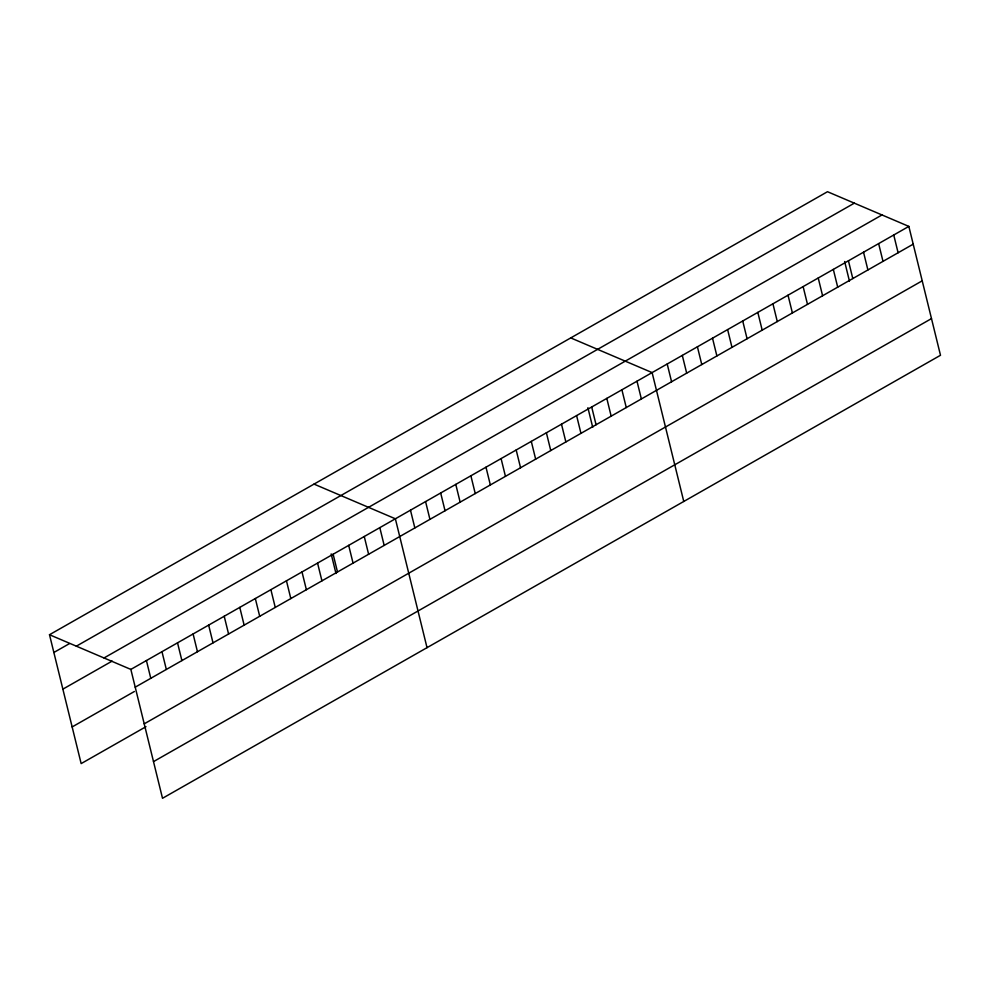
<?xml version="1.0" encoding="UTF-8"?>
<svg xmlns="http://www.w3.org/2000/svg" width="990" height="990" viewBox="0 0 990 990"><rect width="100%" height="100%" fill="white"/><g stroke="black" fill="none" stroke-linecap="round" stroke-linejoin="round"><path stroke-width="1.49" d="M49.5 634.726L827.491 191.713L908.845 226.401L940.5 355.274L162.508 798.287L130.853 669.413L49.5 634.726L81.155 763.599L145.988 726.685M53.856 652.484L69.424 643.624M76.341 646.173L854.333 203.16M104.012 657.966L882.003 214.954M62.865 689.151L112.142 661.097M130.853 669.413L908.845 226.401M135.222 687.171L913.213 244.159M72.146 726.932L134.392 691.49M144.218 723.838L922.21 280.826M153.5 761.619L931.491 318.607M570.747 337.912L652.113 372.599L683.768 501.472M314.016 484.098L395.369 518.785L427.024 647.658M893.747 235.001L898.103 252.759M878.637 243.602L883.006 261.36M863.54 252.203L867.896 269.961M848.442 260.803L852.798 278.561M844.643 261.533L849.445 281.123M833.332 269.404L837.701 287.162M818.235 278.004L822.591 295.762M803.125 286.605L807.494 304.363M788.028 295.193L792.396 312.951M772.93 303.794L777.286 321.552M757.82 312.394L762.189 330.153M742.723 320.995L747.079 338.753M727.625 329.596L731.981 347.354M712.515 338.196L716.884 355.954M697.418 346.797L701.774 364.555M682.308 355.398L686.676 373.156M667.211 363.998L671.579 381.756M637.003 381.2L641.371 398.958M621.906 389.8L626.262 407.546M606.808 398.388L611.164 416.147M591.698 406.989L596.067 424.747M587.899 407.732L592.713 427.321M576.601 415.59L580.957 433.348M561.491 424.19L565.859 441.948M546.393 432.791L550.762 450.549M531.296 441.392L535.652 459.15M516.186 449.992L520.554 467.75M501.089 458.593L505.445 476.351M485.991 467.193L490.347 484.952M470.881 475.794L475.25 493.552M455.784 484.395L460.14 502.153M440.674 492.983L445.042 510.741M425.576 501.584L429.932 519.342M410.479 510.184L414.835 527.942M379.814 527.645L384.17 545.403M364.258 536.506L368.614 554.264M348.69 545.366L353.059 563.124M333.135 554.227L337.491 571.985M331.167 553.917L335.981 573.507M317.567 563.087L321.936 580.845M302.012 571.948L306.38 589.706M286.457 580.808L290.812 598.566M270.889 589.669L275.257 607.427M255.333 598.529L259.702 616.287M239.778 607.39L244.134 625.148M224.21 616.25L228.579 634.008M208.655 625.111L213.011 642.869M193.1 633.971L197.456 651.729M177.532 642.832L181.9 660.59M161.976 651.692L166.332 669.45M146.421 660.553L150.777 678.311"/></g></svg>
